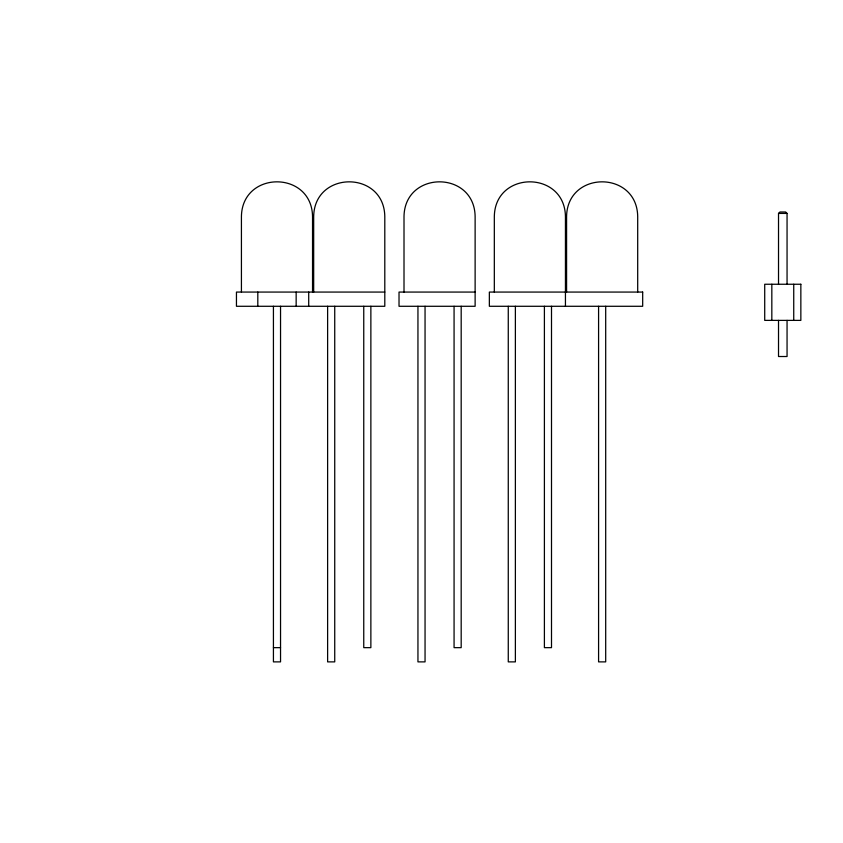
<?xml version="1.0" encoding="UTF-8"?>
<svg xmlns="http://www.w3.org/2000/svg" width="843" height="843" viewBox="0 0 843 843"><rect width="100%" height="100%" fill="white"/><g stroke="black" fill="none" stroke-linecap="round" stroke-linejoin="round"><path stroke-width="1.26" d="M778.521 284.249L778.521 213.416L779.944 211.993L785.634 211.993L787.056 213.416L787.056 284.249M778.521 213.416L787.056 213.416M384.798 292.068L236.451 292.068L236.451 306.283L384.798 306.283L384.798 216.672C384.26 170.233 314.228 170.233 313.68 216.672L313.68 292.068M475.125 292.068L399.024 292.068L399.024 306.283L475.125 306.283L475.125 216.672C474.577 170.233 404.556 170.233 404.008 216.672L404.008 292.068M273.427 647.656L280.54 647.656M793.737 284.249L793.737 320.382M787.056 320.382L787.056 356.515L778.521 356.515L778.521 320.382M771.83 284.249L771.83 320.382M637.698 292.068L637.698 216.672C637.16 170.233 567.128 170.233 566.58 216.672L566.58 292.068M605.695 306.283L605.695 661.881L598.583 661.881L598.583 306.283M565.442 306.283L565.442 216.672C564.894 170.233 494.873 170.233 494.325 216.672L494.325 292.068M551.501 306.283L551.501 647.656L544.399 647.656L544.399 306.283M515.379 306.283L515.379 661.881L508.266 661.881L508.266 306.283M461.184 306.283L461.184 647.656L454.071 647.656L454.071 306.283M425.051 306.283L425.051 661.881L417.949 661.881L417.949 306.283M370.867 306.283L370.867 647.656L363.754 647.656L363.754 306.283M334.734 306.283L334.734 661.881L327.621 661.881L327.621 306.283M312.542 292.068L312.542 216.672C311.994 170.233 241.973 170.233 241.425 216.672L241.425 292.068M308.707 292.068L308.707 306.283M296.156 292.068L296.156 306.283M280.54 306.283L280.54 661.881L273.427 661.881L273.427 306.283M257.81 292.068L257.81 306.283M800.85 284.249L764.717 284.249L764.717 320.382L800.85 320.382L800.85 284.249M642.682 292.068L489.351 292.068L489.351 306.283L642.682 306.283L642.682 292.068"/></g></svg>
